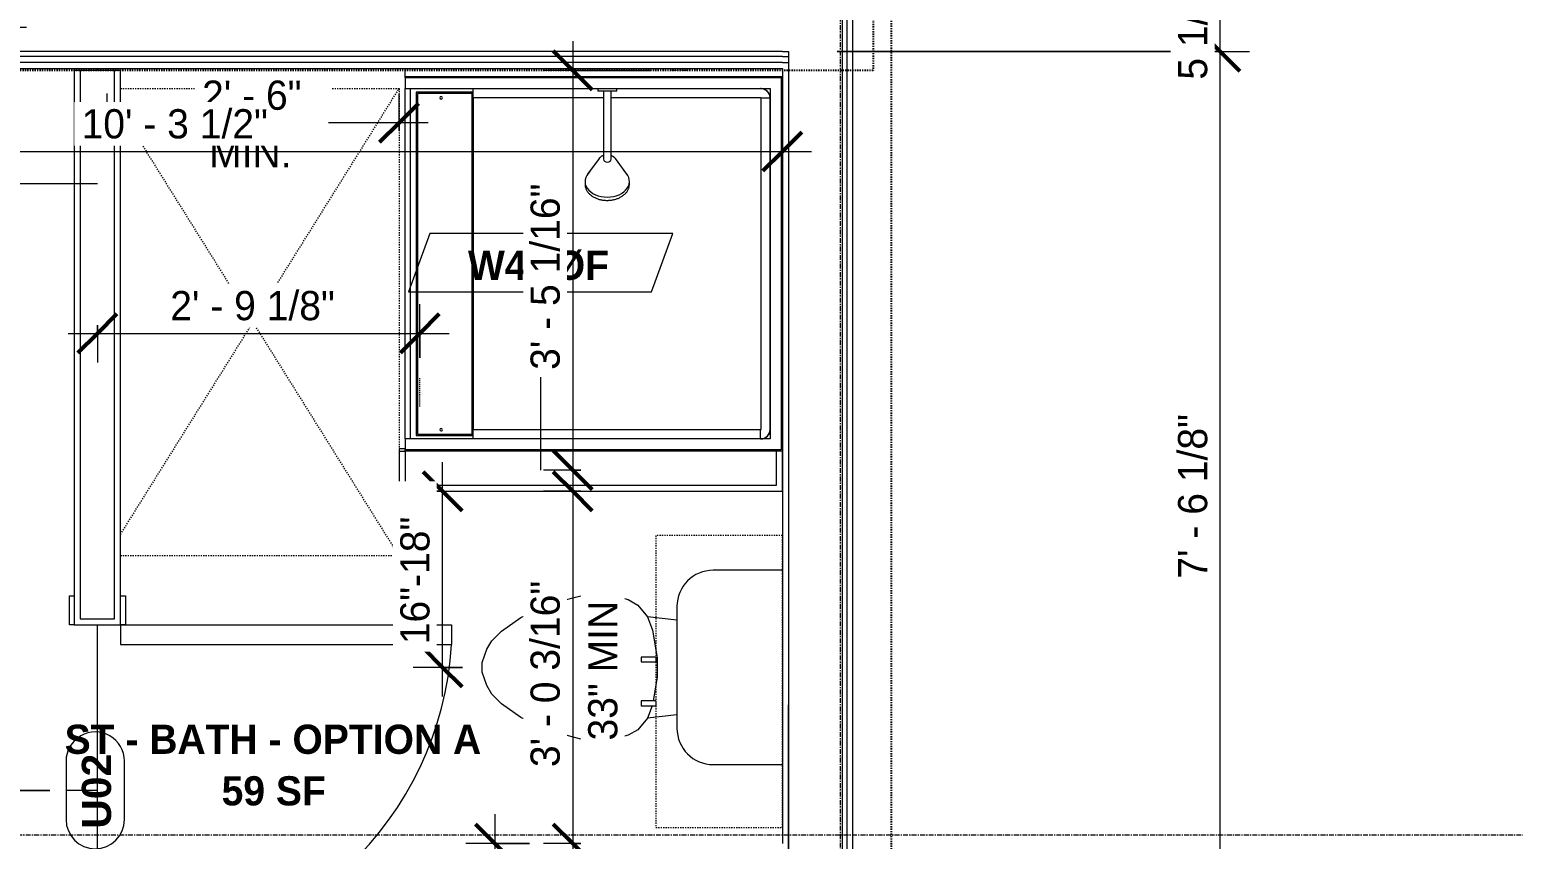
# Model space of a CAD drawing. Header units: inches. Extents: x -4058 to -1781, y 9814 to 12264.
# Drawn here: x -3564.6 to -3412.2, y 10466.8 to 10549.9 of the extents above; entities that cross this region are included whole.
import ezdxf

# ---------------------------------------------------------------- set-up
doc = ezdxf.new("R2010")
doc.units = ezdxf.units.IN
doc.header["$MEASUREMENT"] = 0
for name, pattern in [('Dash', [0.25, 0.125, -0.125]), ('Dash 3_32_', [0.1875, 0.09375, -0.09375]), ('Dash_2_', [0.25, 0.125, -0.125]), ('Grid Line 1_2_', [0.875, 0.5, -0.125, 0.125, -0.125])]:
    doc.linetypes.add(name, pattern=pattern)
for name, color, linetype, lineweight in [('0-1', 7, 'Continuous', 5), ('A-ANNO-DIMS', 211, 'Continuous', 9), ('A-ANNO-DIMS-32', 211, 'Continuous', 9), ('A-AREA-IDEN', 2, 'Continuous', 9), ('A-DETL-1', 90, 'Dash 3_32_', 9), ('A-DOOR-2', 31, 'Continuous', 9), ('A-DOOR-IDEN', 31, 'Continuous', 9), ('A-FLOR-2', 192, 'Continuous', 9), ('A-GENM', 5, 'Continuous', 9), ('A-GENM-2', 147, 'Dash', 9), ('A-WALL-1', 7, 'Continuous', 9), ('A-WALL-2', 113, 'Continuous', 9), ('A-WALL-IDEN', 211, 'Continuous', 9), ('I-WALL-3', 7, 'Continuous', 9), ('P-SANR-FIXT', 6, 'Continuous', 9), ('Q-CASE', 31, 'Continuous', 9), ('Q-CASE-3', 31, 'Dash', 9), ('S-GRID-1', 1, 'Grid Line 1_2_', 9)]:
    doc.layers.add(name, color=color, linetype=linetype, lineweight=lineweight)
doc.layers.add('0-3', color=250, linetype='Dash_2_')
doc.styles.add('Arial_B', font='arialbd.ttf', dxfattribs={"height": 3})
doc.styles.add('Century Gothic', font='ufonts.com_century-gothic.ttf', dxfattribs={"height": 3})
doc.styles.add('Century Gothic_B_1', font='GOTHICB.TTF', dxfattribs={"height": 3})
doc.dimstyles.new('MARKETING_DIMENSION', dxfattribs={"dimscale": 12, "dimtxt": 3.132505, "dimasz": 0.333333, "dimexe": 0.25, "dimexo": 0.166667, "dimgap": 0.041667, "dimtad": 1, "dimdec": 4, "dimrnd": 0.0625, "dimzin": 3, "dimdsep": 46, "dimlunit": 4, "dimtxsty": 'Century Gothic', "dimblk1": 'OBLIQUE', "dimblk2": 'OBLIQUE', "dimsah": 1, "dimcen": 0.09, "dimdle": 0.25, "dimazin": 0, "dimtfac": 1, "dimtdec": 4, "dimtix": 1, "dimtmove": 0, "dimatfit": 3, "dimfxl": 1, "dimtvp": 1, "dimtfill": 1, "dimfrac": 2, "dimtolj": 1, "dimtzin": 0, "dimarcsym": 2})
doc.dimstyles.new('THE_DIMENSION_STRING', dxfattribs={"dimscale": 12, "dimtxt": 3.132505, "dimasz": 0.333333, "dimexe": 0.25, "dimexo": 0.166667, "dimgap": 0.041667, "dimtad": 1, "dimdec": 4, "dimrnd": 0.0625, "dimzin": 3, "dimdsep": 46, "dimlunit": 4, "dimtxsty": 'Century Gothic', "dimblk1": 'OBLIQUE', "dimblk2": 'OBLIQUE', "dimsah": 1, "dimcen": 0.09, "dimdle": 0.25, "dimazin": 0, "dimtfac": 1, "dimtdec": 4, "dimtix": 1, "dimtmove": 0, "dimatfit": 3, "dimfxl": 1, "dimtvp": 1, "dimtfill": 1, "dimfrac": 2, "dimtolj": 1, "dimtzin": 0, "dimarcsym": 2})
doc.dimstyles.new('THE_DIMENSION_STRING_2', dxfattribs={"dimscale": 12, "dimtxt": 3.132505, "dimasz": 0.333333, "dimexe": 0.25, "dimexo": 0.166667, "dimgap": 0.041667, "dimtad": 1, "dimdec": 4, "dimrnd": 0.0625, "dimzin": 3, "dimdsep": 46, "dimlunit": 4, "dimtxsty": 'Century Gothic', "dimblk1": 'OBLIQUE', "dimblk2": 'OBLIQUE', "dimsah": 1, "dimcen": 0.09, "dimdle": 0.25, "dimazin": 0, "dimtfac": 1, "dimtdec": 4, "dimtix": 1, "dimtmove": 0, "dimatfit": 3, "dimfxl": 1, "dimtvp": 1, "dimtfill": 1, "dimfrac": 2, "dimtolj": 1, "dimtzin": 0, "dimarcsym": 2})
doc.dimstyles.new('THE_DIMENSION_STRING_4', dxfattribs={"dimscale": 12, "dimtxt": 3.132505, "dimasz": 0.333333, "dimexe": 0.25, "dimexo": 0.166667, "dimgap": 0.041667, "dimtad": 1, "dimdec": 4, "dimrnd": 0.0625, "dimzin": 3, "dimdsep": 46, "dimlunit": 4, "dimtxsty": 'Century Gothic', "dimblk1": 'OBLIQUE', "dimblk2": 'OBLIQUE', "dimsah": 1, "dimcen": 0.09, "dimdle": 0.25, "dimazin": 0, "dimtfac": 1, "dimtdec": 4, "dimtix": 1, "dimtmove": 0, "dimatfit": 3, "dimfxl": 1, "dimtvp": 1, "dimtfill": 1, "dimfrac": 2, "dimtolj": 1, "dimtzin": 0, "dimarcsym": 2})
doc.dimstyles.new('THE_DIMENSION_STRING_5', dxfattribs={"dimscale": 12, "dimtxt": 3.132505, "dimasz": 0.333333, "dimexe": 0.25, "dimexo": 0.166667, "dimgap": 0.041667, "dimtad": 1, "dimdec": 4, "dimrnd": 0.0625, "dimzin": 3, "dimdsep": 46, "dimlunit": 4, "dimtxsty": 'Century Gothic', "dimblk1": 'OBLIQUE', "dimblk2": 'OBLIQUE', "dimsah": 1, "dimcen": 0.09, "dimdle": 0.25, "dimazin": 0, "dimtfac": 1, "dimtdec": 4, "dimtix": 1, "dimtmove": 0, "dimatfit": 3, "dimfxl": 1, "dimtvp": 1, "dimtfill": 1, "dimfrac": 2, "dimtolj": 1, "dimtzin": 0, "dimarcsym": 2})

# ---------------------------------------------------------------- blocks, each defined once
blk = doc.blocks.new('CTR - 1st Phase - Common Walls_rvt-1-UNIT PLANS - 1ST FLOOR')
at = {"layer": 'A-WALL-1'}
for p, q in [((-3481.17, 10644.28), (-3481.17, 10418.16)), ((-3480.67, 10644.28), (-3480.67, 10418.16)), ((-3487.3, 10547.69), (-3823.82, 10547.69)), ((-3487.3, 10547.19), (-3823.82, 10547.19)), ((-3487.3, 10546.56), (-3823.82, 10546.56)), ((-3487.3, 10547.69), (-3486.67, 10547.69)), ((-3487.3, 10547.19), (-3486.67, 10547.19)), ((-3487.3, 10546.56), (-3486.67, 10546.56)), ((-3486.67, 10547.69), (-3486.67, 10547.19)), ((-3486.67, 10547.69), (-3486.67, 10547.19)), ((-3486.67, 10547.19), (-3486.67, 10546.56)), ((-3486.67, 10547.19), (-3486.67, 10546.56)), ((-3486.67, 10546.56), (-3486.67, 10418.16))]:
    blk.add_line(p, q, dxfattribs=at)
at = {"layer": 'I-WALL-3'}
for p, q in [((-3480.05, 10418.16), (-3480.05, 10644.28)), ((-3823.82, 10545.94), (-3487.3, 10545.94)), ((-3487.3, 10545.94), (-3487.3, 10545.14)), ((-3487.3, 10506.64), (-3487.3, 10466.33))]:
    blk.add_line(p, q, dxfattribs=at)
blk = doc.blocks.new('SWING - SINGLE - FLUSH - SWING - FLUSH - 2-10 x 6-8 - PRIVACY-4202132-UNIT PLANS - 1ST FLOOR')
at = {"layer": 'A-DOOR-2'}
for p, q in [((-20, 2.37), (-20, 2.87)), ((-20, 2.87), (-17, 2.87)), ((-17, 2.37), (-20, 2.37)), ((-17, 2.87), (-17, 2.37)), ((17, 2.37), (17, 2.87)), ((17, 2.87), (20, 2.87)), ((20, 2.37), (17, 2.37)), ((20, 2.87), (20, 2.37)), ((-20, -2.38), (-17, -2.38)), ((-20, -2.88), (-20, -2.38)), ((-17, -2.88), (-20, -2.88)), ((-17, -2.38), (-17, -2.88)), ((15, -2.38), (15, -36.38)), ((17, -2.38), (15, -2.38)), ((17, -2.38), (17, -36.38)), ((17, -2.38), (20, -2.38)), ((17, -2.88), (17, -2.38)), ((20, -2.88), (17, -2.88)), ((20, -2.38), (20, -2.88)), ((17, -36.38), (15, -36.38))]:
    blk.add_line(p, q, dxfattribs=at)
blk.add_arc((17, -2.38), 34.07, 180, 266.6343, dxfattribs=at)
blk = doc.blocks.new('Toilet-Domestic-3D - Toilet-Domestic-3D-V41-UNIT PLANS - 1ST FLOOR')
at = {"layer": 'P-SANR-FIXT'}
for p, q in [((-3.74, 10), (-2.74, 11)), ((-2.74, 11), (-1.87, 11.5)), ((-1.87, 11.5), (-0.5, 12)), ((-0.5, 12), (0.5, 12)), ((0.5, 12), (1.87, 11.5)), ((1.87, 11.5), (2.74, 11)), ((2.74, 11), (3.74, 10)), ((-5.13, 8), (-3.74, 10)), ((3.74, 10), (5.13, 8)), ((-6.06, 6), (-5.13, 8)), ((5.13, 8), (6.06, 6)), ((-6.79, 4), (-6.06, 6)), ((6.06, 6), (6.79, 4)), ((-7.33, 1.99), (-6.79, 4)), ((6.79, 4), (7.33, 1.99)), ((-7.5, 0), (-7.33, 1.99)), ((7.33, 1.99), (7.5, 0)), ((-7.41, -1), (-7.5, 0)), ((-7.24, -2), (-7.41, -1)), ((7.41, -1), (7.24, -2)), ((7.5, 0), (7.41, -1)), ((-6.97, -3), (-7.24, -2)), ((-6.4, -4), (-6.97, -3)), ((6.97, -3), (6.4, -4)), ((7.24, -2), (6.97, -3)), ((-5.21, -5), (-6.4, -4)), ((6.4, -4), (5.21, -5)), ((-3.94, -5.46), (-5.21, -5)), ((-4.86, -8.02), (-5.21, -5)), ((-1, -6), (-3.45, -5.57)), ((1, -6), (-1, -6)), ((3.84, -5.5), (1, -6)), ((5.21, -5), (3.84, -5.5)), ((4.86, -8.02), (5.21, -5)), ((6.25, -8.02), (-6.25, -8.02)), ((-9.98, -11.75), (-9.98, -18.85)), ((9.98, -18.85), (9.98, -11.75))]:
    blk.add_line(p, q, dxfattribs=at)
for centre, start, end in [((-6.25, -11.75), 90, 180), ((6.25, -11.75), 0, 90)]:
    blk.add_arc(centre, 3.73, start, end, dxfattribs=at)
blk = doc.blocks.new('ADA Clearances - 30_x48_-V42-UNIT PLANS - 1ST FLOOR')
at = {"layer": 'A-GENM-2'}
for p, q in [((-15, 24), (13.62, -21.8)), ((-15, 17.37), (-15, 24)), ((-15, 24), (13.62, 24)), ((13.62, 21.8), (-15, -24)), ((-15, -24), (-15, 13)), ((13.62, -24), (-15, -24))]:
    blk.add_line(p, q, dxfattribs=at)
blk = doc.blocks.new('300 Series Wall Hung Cabinet_326 - 30_-2909952-UNIT PLANS - 1ST FLOOR')
at = {"layer": 'Q-CASE'}
for p, q in [((-2.5, -13.19), (-2.01, -13.19)), ((-2.5, -13.19), (-2.5, -14.69)), ((-2.01, -14.69), (-2.01, -13.19)), ((2, -13.19), (2.49, -13.19)), ((2, -13.19), (2, -14.69)), ((2.49, -14.69), (2.49, -13.19)), ((-2.5, -14.69), (-2.01, -14.69)), ((2, -14.69), (2.49, -14.69))]:
    blk.add_line(p, q, dxfattribs=at)
at = {"layer": 'Q-CASE-3'}
for p, q in [((15, -0.19), (-15, -0.19)), ((-15, -0.19), (-15, -13.19)), ((15, -13.19), (15, -0.19)), ((-15, -13.19), (15, -13.19))]:
    blk.add_line(p, q, dxfattribs=at)
blk = doc.blocks.new('The Shower - The Shower-V140-UNIT PLANS - 1ST FLOOR')
at = {"layer": 'P-SANR-FIXT'}
for p, q in [((0, 39.25), (0.12, 39.25)), ((0, 0.5), (0, 39.25)), ((1.25, 39.25), (0.12, 39.25)), ((0.12, 0.62), (0.12, 39.25)), ((1.25, 39.25), (37.25, 39.25)), ((1.25, 38.75), (1.25, 39.25)), ((1.25, 1.75), (1.25, 39.25)), ((37.25, 38.75), (1.25, 38.75)), ((1.62, 38.13), (1.62, 32.27)), ((36.88, 38.13), (1.62, 38.13)), ((36.88, 32.27), (36.88, 38.13)), ((37.25, 39.25), (37.25, 38.75)), ((38.38, 39.25), (37.25, 39.25)), ((37.25, 39.25), (37.25, 19.48)), ((38.38, 39.25), (38.5, 39.25)), ((38.38, 39.25), (38.38, 0.62)), ((38.5, 39.25), (38.5, 0.5)), ((36.75, 38), (1.75, 38)), ((1.75, 38), (1.75, 32.38)), ((36.75, 32.38), (36.75, 38)), ((1.75, 32.38), (36.75, 32.38)), ((2.2, 2.75), (2.2, 32.27)), ((36.3, 32.27), (2.2, 32.27)), ((36.3, 18.89), (36.3, 32.27)), ((36.3, 2.75), (36.3, 18.11)), ((37.25, 17.52), (37.25, 1.75)), ((37.25, 1.75), (1.25, 1.75)), ((1.28, 2.51), (1.3, 2.43)), ((1.4, 2.23), (1.42, 2.2)), ((1.51, 2.08), (1.58, 2.01)), ((1.7, 1.92), (1.73, 1.9)), ((1.93, 1.8), (2.01, 1.78)), ((2.25, 2.7), (36.25, 2.7)), ((2.25, 1.77), (36.25, 1.77)), ((36.25, 1.75), (36.25, 1.77)), ((36.49, 1.78), (36.57, 1.8)), ((36.77, 1.9), (36.8, 1.92)), ((36.92, 2.01), (36.99, 2.08)), ((37.08, 2.2), (37.1, 2.23)), ((37.2, 2.43), (37.22, 2.51)), ((38.5, 0.5), (0, 0.5)), ((38.38, 0.62), (0.12, 0.62))]:
    blk.add_line(p, q, dxfattribs=at)
for centre, radius, start, end in [((2.2, 35.56), 0.125, 0, 180), ((2.2, 35.56), 0.125, 180, 0), ((36.3, 35.56), 0.125, 0, 180), ((36.3, 35.56), 0.125, 180, 0), ((2.25, 2.75), 1, 180, 270), ((36.25, 2.75), 1, 270, 0)]:
    blk.add_arc(centre, radius, start, end, dxfattribs=at)
for centre, major_axis, start_param, end_param in [((2.2, 32.28), (-0.95, 0), 0, 1.570796), ((36.3, 32.28), (0.95, 0), 4.712389, 6.283185)]:
    blk.add_ellipse(centre, major_axis=major_axis, ratio=0.019505, start_param=start_param, end_param=end_param, dxfattribs=at)
for points, knots in [([(1.25, 2.77), (1.25, 2.77), (1.27, 2.76), (1.4, 2.76), (1.64, 2.75), (1.95, 2.75), (2.12, 2.75), (2.2, 2.75)], [-1, -1, -1, -1, -0.833333, -0.666667, -0.333333, -0.166667, 0, 0, 0, 0]), ([(1.25, 2.77), (1.25, 2.7), (1.26, 2.57), (1.34, 2.32), (1.53, 2.04), (1.8, 1.86), (2.06, 1.78), (2.19, 1.77), (2.25, 1.77)], [-1, -1, -1, -1, -0.874768, -0.749536, -0.499072, -0.248608, -0.123376, 0.001856, 0.001856, 0.001856, 0.001856]), ([(1.59, 2), (1.55, 2.04), (1.47, 2.12), (1.41, 2.21), (1.38, 2.25)], [0.4597287, 0.4597287, 0.4597287, 0.4597287, 0.5714286, 0.666048, 0.666048, 0.666048, 0.666048]), ([(2.25, 1.75), (2.17, 1.75), (2.03, 1.77), (1.86, 1.82), (1.77, 1.87), (1.75, 1.88)], [0, 0, 0, 0, 0.1428571, 0.2857143, 0.332096, 0.332096, 0.332096, 0.332096]), ([(2.2, 2.75), (2.2, 2.74), (2.2, 2.74), (2.2, 2.73), (2.21, 2.72), (2.21, 2.72), (2.22, 2.71), (2.23, 2.71), (2.24, 2.7), (2.24, 2.7), (2.25, 2.7), (2.25, 2.7)], [-1, -1, -1, -1, -0.833333, -0.75, -0.666667, -0.583333, -0.416667, -0.291667, -0.208333, -0.083333, 0, 0, 0, 0]), ([(36.25, 1.77), (36.32, 1.77), (36.45, 1.78), (36.7, 1.86), (36.98, 2.04), (37.16, 2.32), (37.24, 2.57), (37.25, 2.7), (37.25, 2.77)], [-1, -1, -1, -1, -0.874768, -0.749536, -0.499072, -0.248608, -0.123376, 0.001856, 0.001856, 0.001856, 0.001856]), ([(36.25, 2.7), (36.26, 2.7), (36.26, 2.7), (36.27, 2.7), (36.28, 2.71), (36.28, 2.71), (36.29, 2.72), (36.29, 2.73), (36.3, 2.74), (36.3, 2.74), (36.3, 2.75), (36.3, 2.75)], [-1, -1, -1, -1, -0.833333, -0.75, -0.666667, -0.583333, -0.416667, -0.291667, -0.208333, -0.083333, 0, 0, 0, 0]), ([(36.25, 1.8), (36.25, 1.82), (36.25, 1.91), (36.25, 2.14), (36.25, 2.45), (36.25, 2.62), (36.25, 2.7)], [-0.8333333, -0.8333333, -0.8333333, -0.8333333, -0.6666667, -0.3333333, -0.1666667, 0, 0, 0, 0]), ([(36.75, 1.88), (36.7, 1.85), (36.59, 1.8), (36.42, 1.76), (36.31, 1.75), (36.25, 1.75)], [0.6665409, 0.6665409, 0.6665409, 0.6665409, 0.7857143, 0.8928571, 1, 1, 1, 1]), ([(37.01, 2.11), (36.97, 2.05), (36.89, 1.97), (36.79, 1.91), (36.75, 1.88)], [0.4462442, 0.4462442, 0.4462442, 0.4462442, 0.5714286, 0.666048, 0.666048, 0.666048, 0.666048]), ([(37.19, 2.42), (37.18, 2.38), (37.16, 2.33), (37.13, 2.27), (37.12, 2.25)], [0.2167295, 0.2167295, 0.2167295, 0.2167295, 0.2857143, 0.332096, 0.332096, 0.332096, 0.332096])]:
    blk.add_open_spline(points, degree=3, knots=knots, dxfattribs=at)
for points in [[(1.25, 2.71), (1.25, 2.72), (1.25, 2.74), (1.25, 2.75)], [(1.38, 2.25), (1.37, 2.27), (1.36, 2.3), (1.35, 2.32)], [(1.75, 1.88), (1.71, 1.91), (1.67, 1.94), (1.63, 1.97)], [(37.12, 2.25), (37.09, 2.21), (37.07, 2.18), (37.05, 2.15)], [(37.25, 2.75), (37.25, 2.72), (37.25, 2.7), (37.25, 2.67)]]:
    blk.add_open_spline(points, degree=3, dxfattribs=at)
blk = doc.blocks.new('Shower Head - Shower Head-3265626-UNIT PLANS - 1ST FLOOR')
at = {"layer": 'P-SANR-FIXT'}
for p, q in [((-0.98, 0), (-0.98, -0.26)), ((-0.98, 0), (0.98, 0)), ((0.98, -0.26), (-0.98, -0.26)), ((-0.39, -0.26), (-0.39, -1)), ((0.39, -1), (0.39, -0.26)), ((0.98, -0.26), (0.98, 0)), ((-0.39, -6.01), (-0.39, -7.27)), ((0.39, -7.27), (0.39, -6.01)), ((-0.84, -7.19), (-2.02, -8.78)), ((2.02, -8.78), (0.84, -7.19)), ((-2.28, -9.54), (-2.28, -9.81)), ((2.28, -9.81), (2.28, -9.54))]:
    blk.add_line(p, q, dxfattribs=at)
at = {"layer": 'P-SANR-FIXT', "flags": 128}
for points in [[(-0.39, -1), (-0.39, -1.29), (-0.39, -1.57), (-0.39, -1.85), (-0.39, -2.13), (-0.39, -2.41), (-0.39, -2.69), (-0.39, -2.96), (-0.39, -3.23), (-0.39, -3.5), (-0.39, -3.76), (-0.39, -4.02), (-0.39, -4.27), (-0.39, -4.52), (-0.39, -4.77), (-0.39, -5), (-0.39, -5.23), (-0.39, -5.46), (-0.39, -5.67), (-0.39, -5.88), (-0.39, -6.01)], [(0.39, -6.01), (0.39, -5.81), (0.39, -5.6), (0.39, -5.38), (0.39, -5.15), (0.39, -4.92), (0.39, -4.68), (0.39, -4.43), (0.39, -4.18), (0.39, -3.93), (0.39, -3.67), (0.39, -3.4), (0.39, -3.13), (0.39, -2.86), (0.39, -2.59), (0.39, -2.31), (0.39, -2.03), (0.39, -1.75), (0.39, -1.46), (0.39, -1.18), (0.39, -1)], [(-0.39, -6.87), (-0.43, -6.88), (-0.46, -6.9), (-0.49, -6.91), (-0.52, -6.93), (-0.55, -6.94), (-0.58, -6.96), (-0.61, -6.98), (-0.64, -7), (-0.67, -7.03), (-0.7, -7.05), (-0.73, -7.07), (-0.76, -7.1), (-0.78, -7.13), (-0.81, -7.16), (-0.83, -7.19), (-0.84, -7.19)], [(0.84, -7.19), (0.81, -7.16), (0.79, -7.13), (0.76, -7.1), (0.73, -7.08), (0.7, -7.05), (0.68, -7.03), (0.65, -7.01), (0.62, -6.98), (0.59, -6.97), (0.56, -6.95), (0.53, -6.93), (0.49, -6.91), (0.46, -6.9), (0.43, -6.89), (0.4, -6.87)], [(-2.28, -9.81), (-2.28, -9.88), (-2.28, -9.95), (-2.27, -10.02), (-2.25, -10.09), (-2.24, -10.16), (-2.21, -10.23), (-2.19, -10.3), (-2.16, -10.36), (-2.13, -10.43), (-2.09, -10.49), (-2.05, -10.55), (-2.01, -10.61), (-1.97, -10.67), (-1.92, -10.73), (-1.86, -10.79), (-1.81, -10.84), (-1.75, -10.89), (-1.69, -10.94), (-1.63, -10.99), (-1.57, -11.04), (-1.5, -11.08), (-1.43, -11.12), (-1.36, -11.16), (-1.28, -11.2), (-1.21, -11.24), (-1.13, -11.27), (-1.05, -11.3), (-0.97, -11.33), (-0.89, -11.36), (-0.81, -11.38), (-0.72, -11.4), (-0.64, -11.42), (-0.55, -11.44), (-0.47, -11.45), (-0.38, -11.46), (-0.29, -11.47), (-0.2, -11.48), (-0.11, -11.49), (-0.02, -11.49), (0, -11.49)], [(0, -11.49), (0.09, -11.49), (0.18, -11.48), (0.27, -11.48), (0.35, -11.47), (0.44, -11.46), (0.53, -11.44), (0.62, -11.43), (0.7, -11.41), (0.79, -11.39), (0.87, -11.36), (0.95, -11.34), (1.03, -11.31), (1.11, -11.28), (1.19, -11.25), (1.26, -11.21), (1.34, -11.17), (1.41, -11.13), (1.48, -11.09), (1.55, -11.05), (1.61, -11), (1.68, -10.95), (1.74, -10.9), (1.8, -10.85), (1.85, -10.8), (1.9, -10.74), (1.95, -10.69), (2, -10.63), (2.04, -10.57), (2.08, -10.51), (2.12, -10.44), (2.15, -10.38), (2.18, -10.31), (2.21, -10.25), (2.23, -10.18), (2.25, -10.11), (2.26, -10.04), (2.27, -9.97), (2.28, -9.9), (2.28, -9.83), (2.28, -9.81)]]:
    blk.add_lwpolyline(points, dxfattribs=at)
at = {"layer": 'P-SANR-FIXT'}
for centre, major_axis, start_param, end_param in [((0, -7.27), (0.394, 0), 3.141593, 4.712389), ((0, -7.27), (-0.394, 0), 1.570796, 3.141593), ((0, -9.54), (2.28, 0), 2.468394, 4.712389), ((0, -9.54), (-2.28, 0), 1.570796, 3.814791)]:
    blk.add_ellipse(centre, major_axis=major_axis, ratio=0.707107, start_param=start_param, end_param=end_param, dxfattribs=at)
blk = doc.blocks.new('DIMBLOCK59-UNIT PLANS - 1ST FLOOR')
at = {"layer": 'A-ANNO-DIMS-32'}
for p, q in [((-3516.83, 10469.33), (-3516.83, 10415.33)), ((-3513.29, 10466.33), (-3519.83, 10466.33)), ((-3516.83, 10466.33), (-3513.29, 10466.33)), ((-3513.29, 10418.33), (-3519.83, 10418.33)), ((-3516.83, 10418.33), (-3513.29, 10418.33))]:
    blk.add_line(p, q, dxfattribs=at)
at = {"layer": 'A-ANNO-DIMS-32', "lineweight": 50}
for p, q in [((-3516.83, 10466.33), (-3518.83, 10468.33)), ((-3516.83, 10466.33), (-3514.83, 10464.33)), ((-3516.83, 10418.33), (-3518.83, 10420.33)), ((-3516.83, 10418.33), (-3514.83, 10416.33))]:
    blk.add_line(p, q, dxfattribs=at)
at = {"layer": 'A-ANNO-DIMS-32', "color": 0, "insert": (-3521.17, 10437.08), "char_height": 3, "width": 12.5897, "attachment_point": 1, "rotation": 90, "line_spacing_factor": 0.984502, "style": 'Century Gothic', "bg_fill": 3, "box_fill_scale": 1.25, "bg_fill_color": 256, "bg_fill_true_color": 13158600, "bg_fill_transparency": 0}
blk.add_mtext('4\' - 0"', dxfattribs=at)
blk = doc.blocks.new('_Oblique')
at = {"color": 0, "linetype": 'ByBlock', "lineweight": -2}
blk.add_line((-0.5, -0.5), (0.5, 0.5), dxfattribs=at)
blk = doc.blocks.new('DIMBLOCK149-UNIT PLANS - 1ST FLOOR')
at = {"layer": 'A-ANNO-DIMS-32'}
for p, q in [((-3486.67, 10480.59), (-3486.67, 10447.66)), ((-3486.67, 10450.66), (-3486.67, 10480.59)), ((-3557.67, 10451.49), (-3557.67, 10447.66)), ((-3557.67, 10450.66), (-3557.67, 10451.49)), ((-3557.67, 10450.66), (-3483.67, 10450.66))]:
    blk.add_line(p, q, dxfattribs=at)
at = {"layer": 'A-ANNO-DIMS-32', "lineweight": 50}
for p, q in [((-3557.67, 10450.66), (-3555.67, 10452.66)), ((-3486.67, 10450.66), (-3484.67, 10452.66)), ((-3557.67, 10450.66), (-3559.67, 10448.66)), ((-3486.67, 10450.66), (-3488.67, 10448.66))]:
    blk.add_line(p, q, dxfattribs=at)
at = {"layer": 'A-ANNO-DIMS-32', "color": 0, "insert": (-3528.59, 10455), "char_height": 3, "width": 15.394, "attachment_point": 1, "line_spacing_factor": 0.984502, "style": 'Century Gothic', "bg_fill": 3, "box_fill_scale": 1.25, "bg_fill_color": 256, "bg_fill_true_color": 13158600, "bg_fill_transparency": 0}
blk.add_mtext('5\' - 11"', dxfattribs=at)
blk = doc.blocks.new('DIMBLOCK278-UNIT PLANS - 1ST FLOOR')
at = {"layer": 'A-ANNO-DIMS-32'}
for p, q in [((-3508.83, 10505.51), (-3508.83, 10463.33)), ((-3508, 10502.51), (-3511.83, 10502.51)), ((-3508.83, 10502.51), (-3508, 10502.51)), ((-3508, 10466.33), (-3511.83, 10466.33)), ((-3508.83, 10466.33), (-3508, 10466.33))]:
    blk.add_line(p, q, dxfattribs=at)
at = {"layer": 'A-ANNO-DIMS-32', "lineweight": 50}
for p, q in [((-3508.83, 10502.51), (-3510.83, 10504.51)), ((-3508.83, 10502.51), (-3506.83, 10500.51)), ((-3508.83, 10466.33), (-3510.83, 10468.33)), ((-3508.83, 10466.33), (-3506.83, 10464.33))]:
    blk.add_line(p, q, dxfattribs=at)
at = {"layer": 'A-ANNO-DIMS-32', "color": 0, "insert": (-3507.25, 10476.91), "char_height": 3, "width": 18.0194, "attachment_point": 1, "rotation": 90, "line_spacing_factor": 0.984502, "style": 'Century Gothic', "bg_fill": 3, "box_fill_scale": 1.25, "bg_fill_color": 256, "bg_fill_true_color": 13158600, "bg_fill_transparency": 0}
blk.add_mtext('33" MIN', dxfattribs=at)
at = {"layer": 'A-ANNO-DIMS-32', "color": 0, "insert": (-3513.17, 10474.18), "char_height": 3, "width": 24.5827, "attachment_point": 1, "rotation": 90, "line_spacing_factor": 0.984502, "style": 'Century Gothic', "bg_fill": 3, "box_fill_scale": 1.25, "bg_fill_color": 256, "bg_fill_true_color": 13158600, "bg_fill_transparency": 0}
blk.add_mtext('3\' - 0 3/16"', dxfattribs=at)
blk = doc.blocks.new('Wall Tag - Arch Wall-3956453-UNIT PLANS - 1ST FLOOR')
at = {"layer": 'A-WALL-IDEN'}
for p, q in [((-0.3561, 0.0937), (-0.4244, -0.0937)), ((0.4244, 0.0937), (-0.3561, 0.0937)), ((0.3561, -0.0937), (0.4244, 0.0937)), ((-0.4244, -0.0937), (0.3561, -0.0937))]:
    blk.add_line(p, q, dxfattribs=at)
blk = doc.blocks.new('DIMBLOCK451-UNIT PLANS - 1ST FLOOR')
at = {"layer": 'A-ANNO-DIMS-32'}
for p, q in [((-3567.95, 10553.19), (-3567.95, 10471.79)), ((-3573.15, 10550.19), (-3564.95, 10550.19)), ((-3567.95, 10550.19), (-3573.15, 10550.19)), ((-3562.54, 10471.79), (-3570.95, 10471.79)), ((-3567.95, 10471.79), (-3562.54, 10471.79))]:
    blk.add_line(p, q, dxfattribs=at)
at = {"layer": 'A-ANNO-DIMS-32', "lineweight": 50}
for p, q in [((-3567.95, 10550.19), (-3569.95, 10552.19)), ((-3567.95, 10550.19), (-3565.95, 10548.19)), ((-3567.95, 10471.79), (-3569.95, 10473.79)), ((-3567.95, 10471.79), (-3565.95, 10469.79))]:
    blk.add_line(p, q, dxfattribs=at)
at = {"layer": 'A-ANNO-DIMS-32', "color": 0, "insert": (-3572.29, 10501.92), "char_height": 3, "width": 21.7784, "attachment_point": 1, "rotation": 90, "line_spacing_factor": 0.984502, "style": 'Century Gothic', "bg_fill": 3, "box_fill_scale": 1.25, "bg_fill_color": 256, "bg_fill_true_color": 13158600, "bg_fill_transparency": 0}
blk.add_mtext('6\' - 6 3/8"', dxfattribs=at)
blk = doc.blocks.new('DIMBLOCK452-UNIT PLANS - 1ST FLOOR')
at = {"layer": 'A-ANNO-DIMS-32', "lineweight": 50}
for p, q in [((-3567.95, 10471.79), (-3569.95, 10473.79)), ((-3567.95, 10471.79), (-3565.95, 10469.79)), ((-3567.95, 10415.79), (-3569.95, 10417.79)), ((-3567.95, 10415.79), (-3565.95, 10413.79))]:
    blk.add_line(p, q, dxfattribs=at)
at = {"layer": 'A-ANNO-DIMS-32'}
for p, q in [((-3562.54, 10471.79), (-3570.95, 10471.79)), ((-3567.95, 10471.79), (-3567.95, 10415.79)), ((-3567.95, 10471.79), (-3562.54, 10471.79)), ((-3567.12, 10415.79), (-3570.95, 10415.79)), ((-3567.95, 10415.79), (-3567.12, 10415.79))]:
    blk.add_line(p, q, dxfattribs=at)
at = {"layer": 'A-ANNO-DIMS-32', "color": 0, "insert": (-3572.29, 10438.54), "char_height": 3, "width": 12.5897, "attachment_point": 1, "rotation": 90, "line_spacing_factor": 0.984502, "style": 'Century Gothic', "bg_fill": 3, "box_fill_scale": 1.25, "bg_fill_color": 256, "bg_fill_true_color": 13158600, "bg_fill_transparency": 0}
blk.add_mtext('4\' - 8"', dxfattribs=at)
blk = doc.blocks.new('Door Tag - Type Mark-2601225-UNIT PLANS - 1ST FLOOR')
at = {"layer": 'A-DOOR-IDEN'}
for p, q in [((0.09375, 0.09375), (-0.09375, 0.09375)), ((-0.09375, -0.09375), (0.09375, -0.09375))]:
    blk.add_line(p, q, dxfattribs=at)
for centre, start, end in [((-0.09375, 0), 90, 270), ((0.09375, 0), 270, 90)]:
    blk.add_arc(centre, 0.09375, start, end, dxfattribs=at)
blk = doc.blocks.new('DIMBLOCK457-UNIT PLANS - 1ST FLOOR')
at = {"layer": 'A-ANNO-DIMS-32', "lineweight": 50}
for p, q in [((-3557.67, 10518.74), (-3555.67, 10520.74)), ((-3524.54, 10518.74), (-3522.54, 10520.74)), ((-3557.67, 10518.74), (-3559.67, 10516.74)), ((-3524.54, 10518.74), (-3526.54, 10516.74))]:
    blk.add_line(p, q, dxfattribs=at)
at = {"layer": 'A-ANNO-DIMS-32'}
for p, q in [((-3524.54, 10516.24), (-3524.54, 10521.74)), ((-3557.67, 10519.57), (-3557.67, 10515.74)), ((-3557.67, 10518.74), (-3557.67, 10519.57)), ((-3560.67, 10518.74), (-3521.54, 10518.74)), ((-3524.54, 10518.74), (-3524.54, 10516.24))]:
    blk.add_line(p, q, dxfattribs=at)
at = {"layer": 'A-ANNO-DIMS-32', "color": 0, "insert": (-3550.18, 10523.09), "char_height": 3, "width": 21.7784, "attachment_point": 1, "line_spacing_factor": 0.984502, "style": 'Century Gothic', "bg_fill": 3, "box_fill_scale": 1.25, "bg_fill_color": 256, "bg_fill_true_color": 13158600, "bg_fill_transparency": 0}
blk.add_mtext('2\' - 9 1/8"', dxfattribs=at)
blk = doc.blocks.new('DIMBLOCK1001-UNIT PLANS - 1ST FLOOR')
at = {"layer": 'A-ANNO-DIMS-32', "lineweight": 50}
for p, q in [((-3442.32, 10547.69), (-3444.32, 10549.69)), ((-3442.32, 10547.69), (-3440.32, 10545.69)), ((-3442.32, 10457.54), (-3444.32, 10459.54)), ((-3442.32, 10457.54), (-3440.32, 10455.54))]:
    blk.add_line(p, q, dxfattribs=at)
at = {"layer": 'A-ANNO-DIMS-32'}
for p, q in [((-3481.67, 10547.69), (-3439.32, 10547.69)), ((-3442.32, 10547.69), (-3481.67, 10547.69)), ((-3442.32, 10457.54), (-3442.32, 10547.69)), ((-3408.67, 10457.54), (-3445.32, 10457.54)), ((-3442.32, 10457.54), (-3408.67, 10457.54))]:
    blk.add_line(p, q, dxfattribs=at)
at = {"layer": 'A-ANNO-DIMS-32', "color": 0, "insert": (-3446.66, 10493.54), "char_height": 3, "width": 21.7784, "attachment_point": 1, "rotation": 90, "line_spacing_factor": 0.984502, "style": 'Century Gothic', "bg_fill": 3, "box_fill_scale": 1.25, "bg_fill_color": 256, "bg_fill_true_color": 13158600, "bg_fill_transparency": 0}
blk.add_mtext('7\' - 6 1/8"', dxfattribs=at)
blk = doc.blocks.new('DIMBLOCK1002-UNIT PLANS - 1ST FLOOR')
at = {"layer": 'A-ANNO-DIMS-32', "lineweight": 50}
for p, q in [((-3442.32, 10553.19), (-3444.32, 10555.19)), ((-3442.32, 10553.19), (-3440.32, 10551.19)), ((-3442.32, 10547.69), (-3444.32, 10549.69)), ((-3442.32, 10547.69), (-3440.32, 10545.69))]:
    blk.add_line(p, q, dxfattribs=at)
at = {"layer": 'A-ANNO-DIMS-32'}
for p, q in [((-3481.67, 10553.19), (-3439.32, 10553.19)), ((-3442.32, 10553.19), (-3481.67, 10553.19)), ((-3442.32, 10547.69), (-3442.32, 10553.19)), ((-3481.67, 10547.69), (-3439.32, 10547.69)), ((-3442.32, 10547.69), (-3481.67, 10547.69))]:
    blk.add_line(p, q, dxfattribs=at)
at = {"layer": 'A-ANNO-DIMS-32', "color": 0, "insert": (-3446.66, 10544.8), "char_height": 3, "width": 13.5444, "attachment_point": 1, "rotation": 90, "line_spacing_factor": 0.984502, "style": 'Century Gothic', "bg_fill": 3, "box_fill_scale": 1.25, "bg_fill_color": 256, "bg_fill_true_color": 13158600, "bg_fill_transparency": 0}
blk.add_mtext('5 1/2"', dxfattribs=at)
blk = doc.blocks.new('DIMBLOCK1234-UNIT PLANS - 1ST FLOOR')
at = {"layer": 'A-ANNO-DIMS-32'}
for p, q in [((-3522.21, 10481.42), (-3522.21, 10505.51)), ((-3523.04, 10502.51), (-3519.21, 10502.51)), ((-3522.21, 10502.51), (-3523.04, 10502.51)), ((-3520.15, 10484.42), (-3525.21, 10484.42)), ((-3522.21, 10484.42), (-3520.15, 10484.42))]:
    blk.add_line(p, q, dxfattribs=at)
at = {"layer": 'A-ANNO-DIMS-32', "lineweight": 50}
for p, q in [((-3522.21, 10502.51), (-3524.21, 10504.51)), ((-3522.21, 10502.51), (-3520.21, 10500.51)), ((-3522.21, 10484.42), (-3524.21, 10486.42)), ((-3522.21, 10484.42), (-3520.21, 10482.42))]:
    blk.add_line(p, q, dxfattribs=at)
at = {"layer": 'A-ANNO-DIMS-32', "color": 0, "insert": (-3526.55, 10486.8), "char_height": 3, "width": 15.9907, "attachment_point": 1, "rotation": 90, "line_spacing_factor": 0.984502, "style": 'Century Gothic', "bg_fill": 3, "box_fill_scale": 1.25, "bg_fill_color": 256, "bg_fill_true_color": 13158600, "bg_fill_transparency": 0}
blk.add_mtext('16"-18"', dxfattribs=at)
blk = doc.blocks.new('DIMBLOCK1235-UNIT PLANS - 1ST FLOOR')
at = {"layer": 'A-ANNO-DIMS-32'}
for p, q in [((-3508.83, 10548.76), (-3508.83, 10501.7)), ((-3500.86, 10545.76), (-3511.83, 10545.76)), ((-3508.83, 10545.76), (-3500.86, 10545.76)), ((-3508, 10504.7), (-3511.83, 10504.7)), ((-3508.83, 10504.7), (-3508, 10504.7))]:
    blk.add_line(p, q, dxfattribs=at)
at = {"layer": 'A-ANNO-DIMS-32', "lineweight": 50}
for p, q in [((-3508.83, 10545.76), (-3510.83, 10547.76)), ((-3508.83, 10545.76), (-3506.83, 10543.76)), ((-3508.83, 10504.7), (-3510.83, 10506.7)), ((-3508.83, 10504.7), (-3506.83, 10502.7))]:
    blk.add_line(p, q, dxfattribs=at)
at = {"layer": 'A-ANNO-DIMS-32', "color": 0, "insert": (-3513.17, 10514.99), "char_height": 3, "width": 24.5827, "attachment_point": 1, "rotation": 90, "line_spacing_factor": 0.984502, "style": 'Century Gothic', "bg_fill": 3, "box_fill_scale": 1.25, "bg_fill_color": 256, "bg_fill_true_color": 13158600, "bg_fill_transparency": 0}
blk.add_mtext('3\' - 5 1/16"', dxfattribs=at)
blk = doc.blocks.new('DIMBLOCK1266-UNIT PLANS - 1ST FLOOR')
at = {"layer": 'A-ANNO-DIMS-32'}
for p, q in [((-3556.67, 10539.54), (-3556.67, 10543.37)), ((-3526.67, 10539.54), (-3526.67, 10543.37)), ((-3523.67, 10540.37), (-3559.67, 10540.37)), ((-3556.67, 10540.37), (-3556.67, 10539.54)), ((-3526.67, 10540.37), (-3526.67, 10539.54))]:
    blk.add_line(p, q, dxfattribs=at)
at = {"layer": 'A-ANNO-DIMS-32', "lineweight": 50}
for p, q in [((-3556.67, 10540.37), (-3554.67, 10542.37)), ((-3526.67, 10540.37), (-3524.67, 10542.37)), ((-3556.67, 10540.37), (-3558.67, 10538.37)), ((-3526.67, 10540.37), (-3528.67, 10538.37))]:
    blk.add_line(p, q, dxfattribs=at)
at = {"layer": 'A-ANNO-DIMS-32', "color": 0, "insert": (-3546.19, 10538.79), "char_height": 3, "width": 10.8594, "attachment_point": 1, "line_spacing_factor": 0.984502, "style": 'Century Gothic', "bg_fill": 3, "box_fill_scale": 1.25, "bg_fill_color": 256, "bg_fill_true_color": 13158600, "bg_fill_transparency": 0}
blk.add_mtext('MIN.', dxfattribs=at)
at = {"layer": 'A-ANNO-DIMS-32', "color": 0, "insert": (-3546.91, 10544.71), "char_height": 3, "width": 12.5897, "attachment_point": 1, "line_spacing_factor": 0.984502, "style": 'Century Gothic', "bg_fill": 3, "box_fill_scale": 1.25, "bg_fill_color": 256, "bg_fill_true_color": 13158600, "bg_fill_transparency": 0}
blk.add_mtext('2\' - 6"', dxfattribs=at)
blk = doc.blocks.new('DIMBLOCK1478-UNIT PLANS - 1ST FLOOR')
at = {"layer": 'A-ANNO-DIMS-32'}
for p, q in [((-3610.8, 10553.06), (-3610.8, 10534.42)), ((-3610.8, 10537.42), (-3610.8, 10553.06)), ((-3487.3, 10541.06), (-3487.3, 10534.42)), ((-3487.3, 10537.42), (-3487.3, 10541.06)), ((-3613.8, 10537.42), (-3484.3, 10537.42))]:
    blk.add_line(p, q, dxfattribs=at)
at = {"layer": 'A-ANNO-DIMS-32', "lineweight": 50}
for p, q in [((-3610.8, 10537.42), (-3608.8, 10539.42)), ((-3487.3, 10537.42), (-3485.3, 10539.42)), ((-3610.8, 10537.42), (-3612.8, 10535.42)), ((-3487.3, 10537.42), (-3489.3, 10535.42))]:
    blk.add_line(p, q, dxfattribs=at)
at = {"layer": 'A-ANNO-DIMS-32', "color": 0, "insert": (-3559.29, 10541.77), "char_height": 3, "width": 24.5827, "attachment_point": 1, "line_spacing_factor": 0.984502, "style": 'Century Gothic', "bg_fill": 3, "box_fill_scale": 1.25, "bg_fill_color": 256, "bg_fill_true_color": 13158600, "bg_fill_transparency": 0}
blk.add_mtext('10\' - 3 1/2"', dxfattribs=at)

msp = doc.modelspace()

# ---------------------------------------------------------------- linework, layer by layer
at = {"layer": '0-3'}
for p, q in [((-3477.98736, 10843.78902), (-3477.98736, 10545.7369)), ((-3476.12337, 10553.60832), (-3476.12337, 10345.42703)), ((-3477.98736, 10545.7369), (-3833.9038, 10545.7369))]:
    msp.add_line(p, q, dxfattribs=at)
at = {"layer": 'A-DETL-1'}
for p, q in [((-3498.86124, 10545.76369), (-3496.86124, 10545.76369)), ((-3524.54415, 10511.23979), (-3524.54415, 10514.23979)), ((-3486.67374, 10492.5894), (-3486.67374, 10482.5894))]:
    msp.add_line(p, q, dxfattribs=at)
at = {"layer": 'A-FLOR-2'}
for p, q in [((-3557.66915, 10545.7519), (-3557.66915, 10545.9394)), ((-3526.04415, 10545.13869), (-3526.04415, 10545.9394)), ((-3557.66915, 10454.7894), (-3557.66915, 10488.7894))]:
    msp.add_line(p, q, dxfattribs=at)
at = {"layer": 'A-WALL-2'}
for p, q in [((-3555.29415, 10545.7519), (-3560.04415, 10545.7519)), ((-3560.04415, 10545.7519), (-3560.04415, 10488.7894)), ((-3559.41915, 10545.7519), (-3559.41915, 10489.4144)), ((-3555.91915, 10489.4144), (-3555.91915, 10545.7519)), ((-3555.29415, 10488.7894), (-3555.29415, 10545.7519)), ((-3526.04415, 10506.88869), (-3526.66915, 10506.88869)), ((-3526.66915, 10506.88869), (-3526.66915, 10502.51369)), ((-3526.66915, 10506.63869), (-3526.04415, 10506.63869)), ((-3526.04415, 10506.63869), (-3526.04415, 10503.13869)), ((-3487.91915, 10503.13869), (-3487.91915, 10506.63869)), ((-3487.29415, 10502.51369), (-3487.29415, 10506.63869)), ((-3526.66915, 10502.51369), (-3487.29415, 10502.51369)), ((-3526.04415, 10503.13869), (-3487.91915, 10503.13869)), ((-3560.04415, 10488.7894), (-3555.29415, 10488.7894)), ((-3559.41915, 10489.4144), (-3555.91915, 10489.4144))]:
    msp.add_line(p, q, dxfattribs=at)

# ---------------------------------------------------------------- block references
at = {"layer": '0-1'}
msp.add_blockref('CTR - 1st Phase - Common Walls_rvt-1-UNIT PLANS - 1ST FLOOR', (0, 0), dxfattribs=at)
at = {"layer": 'A-DOOR-2', "rotation": 90.00000000000375}
msp.add_blockref('SWING - SINGLE - FLUSH - SWING - FLUSH - 2-10 x 6-8 - PRIVACY-4202132-UNIT PLANS - 1ST FLOOR', (-3557.66915, 10471.7894), dxfattribs=at)
at = {"layer": 'A-GENM', "rotation": 180}
msp.add_blockref('ADA Clearances - 30_x48_-V42-UNIT PLANS - 1ST FLOOR', (-3541.66915, 10519.88869), dxfattribs=at)
at = {"layer": 'A-WALL-IDEN', "xscale": 31.99999999999999, "yscale": 31.99999999999999, "zscale": 31.99999999999999}
msp.add_blockref('Wall Tag - Arch Wall-3956453-UNIT PLANS - 1ST FLOOR', (-3512.12789, 10525.99045), dxfattribs=at)
at = {"layer": 'P-SANR-FIXT'}
for name, p, rotation in [('The Shower - The Shower-V140-UNIT PLANS - 1ST FLOOR', (-3486.79415, 10506.63869), 90.00000000002), ('Toilet-Domestic-3D - Toilet-Domestic-3D-V41-UNIT PLANS - 1ST FLOOR', (-3506.14996, 10484.41994), 89.99999999965186)]:
    msp.add_blockref(name, p, dxfattribs=dict(at, rotation=rotation))
msp.add_blockref('Shower Head - Shower Head-3265626-UNIT PLANS - 1ST FLOOR', (-3505.29415, 10543.88869), dxfattribs=at)
at = {"layer": 'Q-CASE', "rotation": 269.9999999999352}
msp.add_blockref('300 Series Wall Hung Cabinet_326 - 30_-2909952-UNIT PLANS - 1ST FLOOR', (-3487.11124, 10482.97049), dxfattribs=at)

# ---------------------------------------------------------------- texts
at = {"layer": 'A-WALL-IDEN', "insert": (-3519.59578, 10527.23798), "char_height": 3, "width": 17.978, "attachment_point": 1, "style": 'Century Gothic_B_1'}
msp.add_mtext('W4DØF', dxfattribs=at)

# ---------------------------------------------------------------- next in the draw order: dimensions: what is measured, and where the dimension line sits
at = {"layer": 'A-ANNO-DIMS'}
for base, p1, p2, dimstyle, override, picture, middle in [((-3567.94664, 10471.7894), (-3575.15006, 10550.1894), (-3560.54415, 10471.7894), 'THE_DIMENSION_STRING_2', {"dimpost": '<>', "dimfxl": 79.748936}, 'DIMBLOCK451-UNIT PLANS - 1ST FLOOR', (-3570.18831, 10510.9894)), ((-3516.82736, 10418.32619), (-3511.29415, 10466.32619), (-3511.29415, 10418.32619), 'THE_DIMENSION_STRING', {"dimpost": '<>', "dimfxl": 48}, 'DIMBLOCK59-UNIT PLANS - 1ST FLOOR', (-3518.90282, 10442.32619))]:
    dim = msp.add_linear_dim(base=base, p1=p1, p2=p2, angle=90, dimstyle=dimstyle, override=override, dxfattribs=at)
    dim.commit()
    dim.dimension.update_dxf_attribs({"geometry": picture, "text_midpoint": middle})

# ---------------------------------------------------------------- next in the draw order: linework, layer by layer
at = {"layer": 'A-WALL-IDEN'}
msp.add_line((-3557.66915, 10534.11736), (-3568.5123, 10534.11736), dxfattribs=at)

# ---------------------------------------------------------------- next in the draw order: dimensions: what is measured, and where the dimension line sits
at = {"layer": 'A-ANNO-DIMS'}
for base, p1, p2, dimstyle, override, picture, middle in [((-3524.54415, 10518.74242), (-3557.66915, 10521.57085), (-3524.54415, 10514.23979), 'THE_DIMENSION_STRING_2', {"dimpost": '<>', "dimfxl": 33.92654}, 'DIMBLOCK457-UNIT PLANS - 1ST FLOOR', (-3541.10665, 10520.98409)), ((-3486.67374, 10450.65778), (-3557.66915, 10453.48621), (-3486.67374, 10482.5894), 'MARKETING_DIMENSION', {"dimpost": '<>', "dimfxl": 76.729029}, 'DIMBLOCK149-UNIT PLANS - 1ST FLOOR', (-3522.17144, 10452.69551))]:
    dim = msp.add_linear_dim(base=base, p1=p1, p2=p2, dimstyle=dimstyle, override=override, dxfattribs=at)
    dim.commit()
    dim.dimension.update_dxf_attribs({"geometry": picture, "text_midpoint": middle})
dim = msp.add_linear_dim(base=(-3567.94664, 10415.7894), p1=(-3560.54415, 10471.7894), p2=(-3565.11821, 10415.7894), angle=90, dimstyle='THE_DIMENSION_STRING_2', override={"dimpost": '<>', "dimfxl": 56.186494}, dxfattribs=at)
dim.commit()
dim.dimension.update_dxf_attribs({"geometry": 'DIMBLOCK452-UNIT PLANS - 1ST FLOOR', "text_midpoint": (-3570.0221, 10443.7894)})

# ---------------------------------------------------------------- next in the draw order: linework, layer by layer
at = {"layer": 'A-DOOR-IDEN'}
msp.add_line((-3557.66915, 10471.7894), (-3560.88152, 10471.7894), dxfattribs=at)

# ---------------------------------------------------------------- next in the draw order: block references
at = {"layer": 'A-DOOR-IDEN', "xscale": 31.99999999999999, "yscale": 31.99999999999999, "zscale": 31.99999999999999, "rotation": 89.99999999999955}
msp.add_blockref('Door Tag - Type Mark-2601225-UNIT PLANS - 1ST FLOOR', (-3557.88152, 10471.7894), dxfattribs=at)

# ---------------------------------------------------------------- next in the draw order: texts
at = {"layer": 'A-AREA-IDEN', "char_height": 3, "attachment_point": 1, "style": 'Century Gothic_B_1'}
for s, insert, width in [('ST - BATH - OPTION A', (-3561.02681, 10478.53793), 51.51), ('59 SF', (-3544.90083, 10473.2408), 12.423)]:
    msp.add_mtext(s, dxfattribs=dict(at, insert=insert, width=width))
at = {"layer": 'A-DOOR-IDEN', "insert": (-3559.26138, 10467.85751), "char_height": 3, "width": 9.393, "attachment_point": 1, "rotation": 90, "style": 'Arial_B'}
msp.add_mtext('U02', dxfattribs=at)

# ---------------------------------------------------------------- next in the draw order: dimensions: what is measured, and where the dimension line sits
at = {"layer": 'A-ANNO-DIMS'}
dim = msp.add_linear_dim(base=(-3442.31735, 10547.6894), p1=(-3406.67371, 10457.5394), p2=(-3483.67374, 10547.6894), angle=90, dimstyle='THE_DIMENSION_STRING_4', override={"dimpost": '<>', "dimfxl": 118.558113}, dxfattribs=at)
dim.commit()
dim.dimension.update_dxf_attribs({"geometry": 'DIMBLOCK1001-UNIT PLANS - 1ST FLOOR', "text_midpoint": (-3444.55902, 10502.6144)})
for base, p1, p2, angle, text, dimstyle, override, picture, middle in [((-3556.66915, 10540.36575), (-3526.66915, 10537.53733), (-3556.66915, 10537.53733), 0, '<>\\XMIN.', 'THE_DIMENSION_STRING_5', {"dimpost": '<>', "dimfxl": 30}, 'DIMBLOCK1266-UNIT PLANS - 1ST FLOOR', (-3541.66915, 10540.36575)), ((-3522.20704, 10502.51369), (-3518.14996, 10484.41994), (-3525.03547, 10502.51369), 90, '16"-18"', 'THE_DIMENSION_STRING_5', {"dimpost": '<>', "dimfxl": 19.359598}, 'DIMBLOCK1234-UNIT PLANS - 1ST FLOOR', (-3524.2825, 10493.46682)), ((-3508.82736, 10466.32619), (-3505.99893, 10502.51369), (-3505.99893, 10466.32619), 90, '<>\\X33" MIN', 'THE_DIMENSION_STRING', {"dimpost": '<>', "dimfxl": 36.1875}, 'DIMBLOCK278-UNIT PLANS - 1ST FLOOR', (-3508.82736, 10484.41994))]:
    dim = msp.add_linear_dim(base=base, p1=p1, p2=p2, angle=angle, text=text, dimstyle=dimstyle, override=override, dxfattribs=at)
    dim.commit()
    dim.dimension.update_dxf_attribs({"geometry": picture, "text_midpoint": middle})

# ---------------------------------------------------------------- next in the draw order: linework, layer by layer
at = {"layer": 'A-WALL-IDEN'}
msp.add_line((-3512.12789, 10504.70119), (-3512.12789, 10522.57243), dxfattribs=at)
at = {"layer": 'S-GRID-1'}
msp.add_line((-1781.27288, 10467.1894), (-4041.7795, 10467.1894), dxfattribs=at)

# ---------------------------------------------------------------- next in the draw order: dimensions: what is measured, and where the dimension line sits
at = {"layer": 'A-ANNO-DIMS'}
dim = msp.add_linear_dim(base=(-3442.31735, 10553.1894), p1=(-3483.67374, 10547.6894), p2=(-3483.67374, 10553.1894), angle=90, dimstyle='THE_DIMENSION_STRING_4', override={"dimpost": '<>', "dimfxl": 5.5}, dxfattribs=at)
dim.commit()
dim.dimension.update_dxf_attribs({"geometry": 'DIMBLOCK1002-UNIT PLANS - 1ST FLOOR', "text_midpoint": (-3444.55902, 10550.4394)})

# ---------------------------------------------------------------- next in the draw order: linework, layer by layer
at = {"layer": 'S-GRID-1'}
msp.add_line((-3481.32374, 9814.0266), (-3481.32374, 12247.50061), dxfattribs=at)

# ---------------------------------------------------------------- next in the draw order: dimensions: what is measured, and where the dimension line sits
at = {"layer": 'A-ANNO-DIMS'}
dim = msp.add_linear_dim(base=(-3508.82736, 10504.70119), p1=(-3498.86124, 10545.76369), p2=(-3505.99893, 10504.70119), angle=90, dimstyle='THE_DIMENSION_STRING_5', override={"dimpost": '<>', "dimfxl": 41.678239}, dxfattribs=at)
dim.commit()
dim.dimension.update_dxf_attribs({"geometry": 'DIMBLOCK1235-UNIT PLANS - 1ST FLOOR', "text_midpoint": (-3511.06903, 10525.23244)})

# ---------------------------------------------------------------- next in the draw order: dimensions: what is measured, and where the dimension line sits
dim = msp.add_linear_dim(base=(-3487.29874, 10537.42386), p1=(-3610.79874, 10555.0644), p2=(-3487.29874, 10543.0644), dimstyle='THE_DIMENSION_STRING_5', override={"dimpost": '<>', "dimfxl": 124.081626}, dxfattribs=at)
dim.commit()
dim.dimension.update_dxf_attribs({"geometry": 'DIMBLOCK1478-UNIT PLANS - 1ST FLOOR', "text_midpoint": (-3549.04874, 10539.66553)})

doc.saveas('drawing.dxf')
